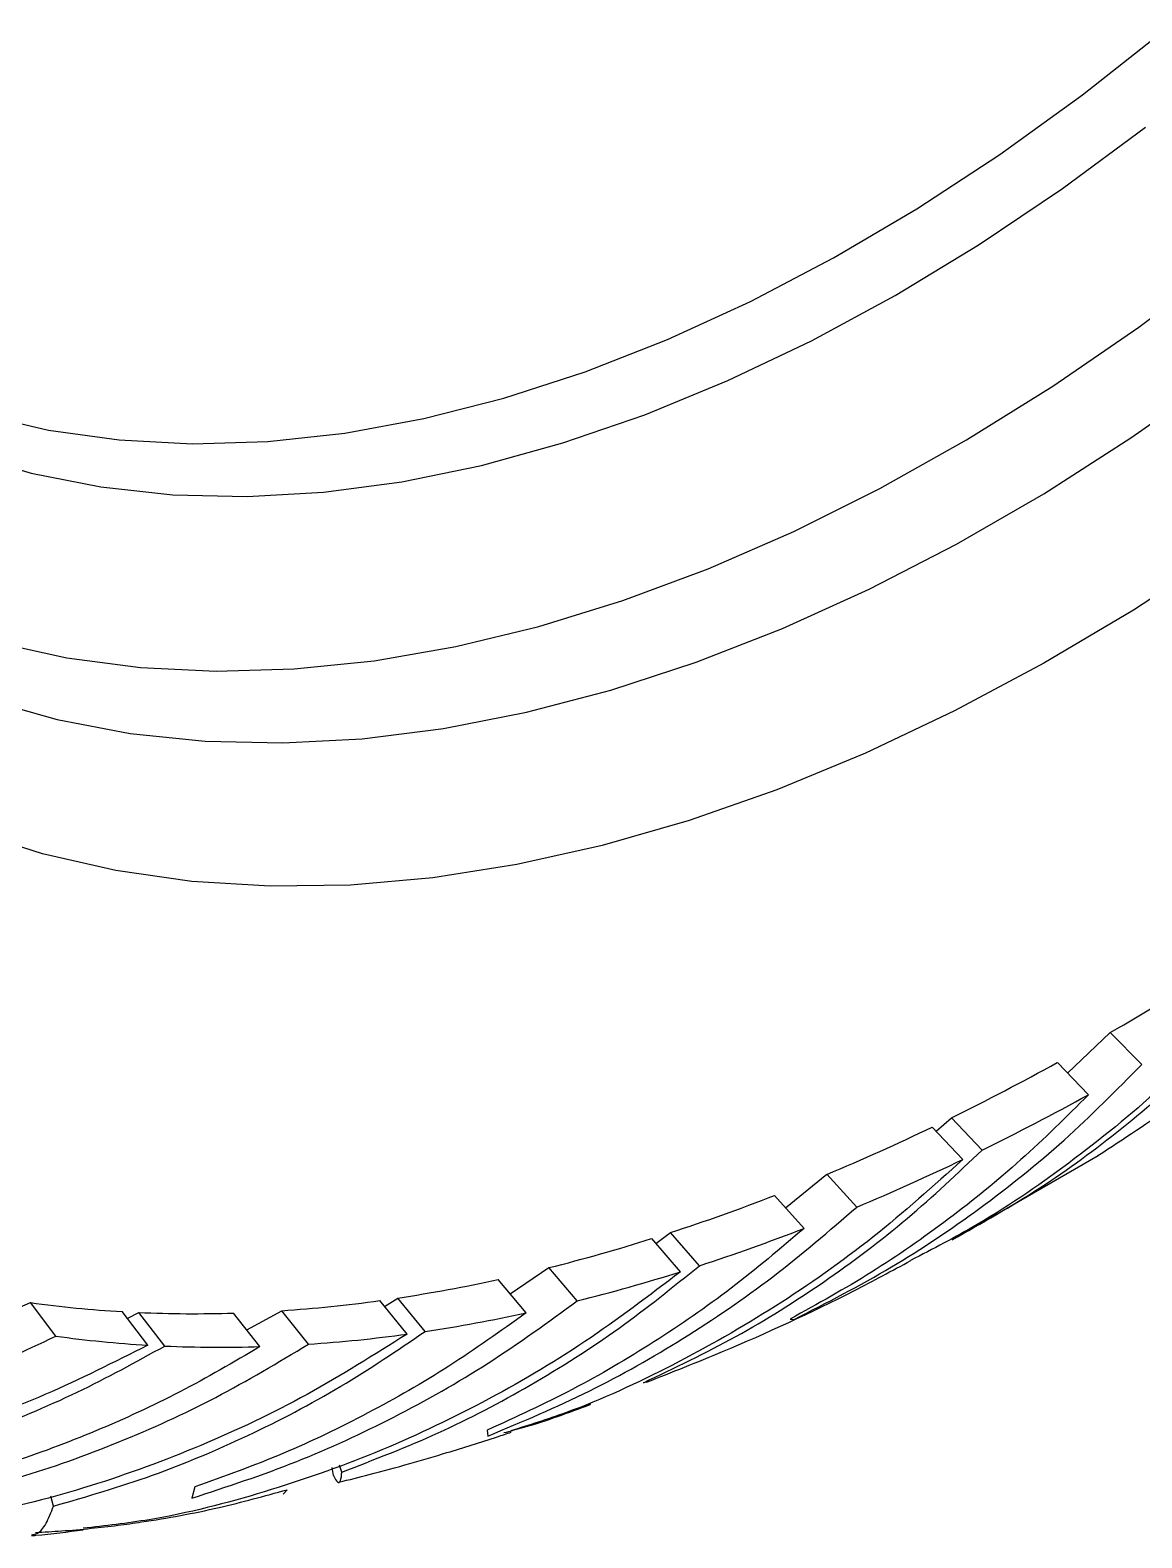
# Model space of a CAD drawing. Header units: millimetres. Extents: x 0 to 597, y 0 to 420.
# Drawn here: x 344.98 to 348.93, y 75.98 to 81.34 of the extents above; entities that cross this region are included whole.
import ezdxf

# ---------------------------------------------------------------- set-up
doc = ezdxf.new("R2010")
doc.units = ezdxf.units.MM

msp = doc.modelspace()

# ---------------------------------------------------------------- linework, layer by layer
at = {"color": 7, "linetype": 'Continuous', "lineweight": 25}
for p, q in [((348.669, 77.6355), (348.8208, 77.7799)), ((348.9329, 77.6664), (348.8208, 77.7799)), ((348.7433, 77.5591), (348.6323, 77.6732)), ((348.2017, 77.429), (348.2556, 77.4771)), ((348.3645, 77.3619), (348.2556, 77.4771)), ((348.296, 77.3287), (348.1876, 77.4441)), ((348.3259, 77.0814), (348.7779, 77.3428)), ((347.6657, 77.1567), (347.8128, 77.2758)), ((347.919, 77.1593), (347.8128, 77.2758)), ((347.7314, 77.0837), (347.6263, 77.2006)), ((347.2045, 77.0295), (347.2559, 77.0684)), ((347.3589, 76.9508), (347.2559, 77.0684)), ((347.2918, 76.9293), (347.1893, 77.0471)), ((346.6861, 76.8505), (346.8239, 76.944)), ((346.9243, 76.8256), (346.8239, 76.944)), ((346.7426, 76.7831), (346.6432, 76.9017)), ((346.239, 76.8063), (346.2862, 76.836)), ((346.3835, 76.717), (346.2862, 76.836)), ((344.874, 76.7741), (344.98, 76.8197)), ((345.0696, 76.7005), (344.98, 76.8197)), ((345.397, 76.6683), (345.3054, 76.7876)), ((345.3239, 76.7635), (345.3654, 76.7846)), ((345.4573, 76.6652), (345.3654, 76.7846)), ((345.7959, 76.6631), (345.702, 76.7825)), ((345.7493, 76.7223), (345.8735, 76.7909)), ((345.9684, 76.6716), (345.8735, 76.7909)), ((346.3192, 76.7078), (346.2223, 76.8268)), ((347.6822, 76.7613), (347.6962, 76.7601)), ((347.1705, 76.5362), (347.1597, 76.5349)), ((346.9113, 76.4376), (346.9719, 76.4602)), ((346.9708, 76.4573), (346.9719, 76.4603)), ((346.6046, 76.3662), (346.6065, 76.3451)), ((346.0569, 76.2047), (346.0523, 76.2332)), ((346.0873, 76.2171), (346.0788, 76.2414)), ((345.5647, 76.1639), (345.5532, 76.1241)), ((345.8921, 76.1539), (345.8782, 76.1383)), ((345.0617, 76.0958), (345.0517, 76.1318))]:
    msp.add_line(p, q, dxfattribs=at)
at = {"color": 7, "linetype": 'Continuous', "lineweight": 25, "flags": 128}
for points in [[(344.8013, 79.9791), (345.0438, 79.9225), (345.2955, 79.8875), (345.5557, 79.874), (345.8234, 79.8822), (346.098, 79.912), (346.3783, 79.9634), (346.6637, 80.0361), (346.9531, 80.1299), (347.2456, 80.2446), (347.5403, 80.3797), (347.8362, 80.5348), (348.1324, 80.7095), (348.428, 80.9031), (348.722, 81.1151), (349.0135, 81.3448)], [(344.7445, 79.8405), (344.9822, 79.7698), (345.2297, 79.7205), (345.4861, 79.6927), (345.7506, 79.6865), (346.0224, 79.7018), (346.3007, 79.7387), (346.5845, 79.797), (346.873, 79.8766), (347.1653, 79.9771), (347.4605, 80.0984), (347.7575, 80.2399), (348.0556, 80.4013), (348.3537, 80.582), (348.6509, 80.7815), (348.9463, 80.9992)], [(344.8556, 79.1688), (345.1085, 79.113), (345.3704, 79.0783), (345.6405, 79.0649), (345.9181, 79.0729), (346.2024, 79.1021), (346.4925, 79.1525), (346.7877, 79.2239), (347.087, 79.3163), (347.3897, 79.4291), (347.6948, 79.5623), (348.0014, 79.7153), (348.3088, 79.8878), (348.6159, 80.0791), (348.9219, 80.2889), (349.2259, 80.5165)], [(344.8255, 78.9629), (345.0749, 78.8929), (345.3337, 78.844), (345.6013, 78.8163), (345.877, 78.81), (346.1599, 78.8251), (346.4492, 78.8614), (346.7441, 78.9189), (347.0438, 78.9975), (347.3474, 79.097), (347.6541, 79.2169), (347.963, 79.3571), (348.2732, 79.517), (348.5839, 79.6963), (348.8941, 79.8945), (349.203, 80.1109)], [(349.2202, 79.4898), (348.9027, 79.2823), (348.5845, 79.0934), (348.2666, 78.9237), (347.9497, 78.7737), (347.6346, 78.6437), (347.3224, 78.5341), (347.0137, 78.4452), (346.7095, 78.3772), (346.4106, 78.3303), (346.1176, 78.3047), (345.8316, 78.3005), (345.5531, 78.3175), (345.283, 78.3558), (345.022, 78.4153), (344.7708, 78.4958)]]:
    msp.add_lwpolyline(points, dxfattribs=at)
at = {"color": 7, "linetype": 'Continuous', "lineweight": 25}
for centre, radius, start, end in [((343.7447, 86.5124), 10.1006, 300.16908, 302.67482), ((344.304, 85.5263), 8.9668, 296.14791, 298.8614), ((344.3949, 85.4483), 9.0082, 296.14566, 298.86249), ((344.6664, 84.7822), 8.1392, 292.74143, 295.63395), ((344.7694, 84.6754), 8.1493, 292.7358, 295.64167), ((345.0469, 83.8438), 7.1264, 288.05798, 291.2203), ((345.1435, 83.7474), 7.1486, 288.05331, 291.22424), ((345.2706, 83.1456), 6.3932, 284.06117, 287.46385), ((345.4531, 82.3661), 5.5925, 278.5675, 282.2866), ((345.3552, 83.0871), 6.4552, 284.06864, 287.45841), ((345.5427, 80.8712), 4.0905, 262.0926, 266.6747), ((345.5615, 81.2445), 4.4643, 267.4822, 271.8028), ((345.5315, 81.8265), 5.0472, 273.885, 277.8663), ((345.543, 82.2927), 5.6387, 278.5725, 282.2826), ((345.6355, 80.773), 4.1116, 262.0888, 266.6741), ((345.6251, 81.729), 5.069, 273.8833, 277.8707), ((345.6545, 81.1491), 4.4882, 267.4824, 271.8051)]:
    msp.add_arc(centre, radius, start, end, dxfattribs=at)
for points, knots in [([(349.7584, 78.2001), (349.687, 78.1172), (349.5441, 77.9515), (349.3054, 77.7271), (349.0514, 77.5202), (348.8683, 77.4011), (348.7768, 77.3416)], [0, 0, 0, 0, 0.249914, 0.499817, 0.749987, 1, 1, 1, 1]), ([(348.258, 77.0429), (348.3633, 77.1024), (348.5734, 77.2212), (348.8666, 77.4377), (349.1392, 77.6754), (349.3013, 77.8546), (349.3806, 77.9424)], [0, 0, 0, 0, 0.250637, 0.500173, 0.755313, 1, 1, 1, 1]), ([(349.3121, 77.898), (349.2158, 77.7967), (349.0227, 77.5934), (348.6976, 77.3278), (348.3938, 77.1162), (348.1901, 77.0108), (348.1103, 76.9695)], [0, 0, 0, 0, 0.273959, 0.549532, 0.823636, 1, 1, 1, 1]), ([(347.6962, 76.7601), (347.813, 76.8198), (348.042, 76.9369), (348.3616, 77.1532), (348.6613, 77.3921), (348.8424, 77.575), (348.9329, 77.6664)], [0, 0, 0, 0, 0.255321, 0.500306, 0.750164, 1, 1, 1, 1]), ([(348.7433, 77.5591), (348.6644, 77.4806), (348.5066, 77.3237), (348.2471, 77.1139), (347.9739, 76.9226), (347.7794, 76.8151), (347.6822, 76.7613)], [0, 0, 0, 0, 0.249911, 0.499812, 0.749982, 1, 1, 1, 1]), ([(348.296, 77.3287), (348.1912, 77.2345), (347.9809, 77.0456), (347.6338, 76.8017), (347.2673, 76.5935), (346.9509, 76.446), (346.753, 76.384), (346.6879, 76.3636)], [0, 0, 0, 0, 0.2232444, 0.4478027, 0.6711649, 0.8918207, 1, 1, 1, 1]), ([(347.1597, 76.5349), (347.2706, 76.5875), (347.4919, 76.6925), (347.805, 76.8902), (348.0993, 77.1105), (348.2773, 77.2792), (348.3645, 77.3619)], [0, 0, 0, 0, 0.250636, 0.500174, 0.75531, 1, 1, 1, 1]), ([(346.6065, 76.3451), (346.7284, 76.3962), (346.9673, 76.4964), (347.3052, 76.6891), (347.6248, 76.9058), (347.8209, 77.0748), (347.919, 77.1593)], [0, 0, 0, 0, 0.255319, 0.500306, 0.750164, 1, 1, 1, 1]), ([(347.7314, 77.0837), (347.6462, 77.0114), (347.4757, 76.8667), (347.1989, 76.6766), (346.9097, 76.5058), (346.7063, 76.4127), (346.6046, 76.3662)], [0, 0, 0, 0, 0.249918, 0.499817, 0.749988, 1, 1, 1, 1]), ([(346.0873, 76.2171), (346.2025, 76.2613), (346.4324, 76.3496), (346.7616, 76.5232), (347.0738, 76.7206), (347.2652, 76.8751), (347.3589, 76.9508)], [0, 0, 0, 0, 0.250636, 0.50017, 0.75531, 1, 1, 1, 1]), ([(347.1706, 76.5361), (347.2609, 76.572), (347.5098, 76.6707), (347.8229, 76.814), (348.044, 76.9329), (348.1108, 76.9688)], [0, 0, 0, 0, 0.284745, 0.78412, 1, 1, 1, 1]), ([(347.2918, 76.9293), (347.1801, 76.8443), (346.9559, 76.6738), (346.5904, 76.4598), (346.2089, 76.2796), (345.8117, 76.1411), (345.4634, 76.0507), (345.2453, 76.0258), (345.1668, 76.0169)], [0, 0, 0, 0, 0.18006, 0.361179, 0.541334, 0.719308, 0.898989, 1, 1, 1, 1]), ([(345.5532, 76.1241), (345.6787, 76.1651), (345.9248, 76.2455), (346.2766, 76.4095), (346.612, 76.5985), (346.8202, 76.7499), (346.9243, 76.8256)], [0, 0, 0, 0, 0.255317, 0.5003, 0.750161, 1, 1, 1, 1]), ([(346.7426, 76.7831), (346.6522, 76.7186), (346.4714, 76.5895), (346.181, 76.4237), (345.8797, 76.2778), (345.6697, 76.2018), (345.5647, 76.1639)], [0, 0, 0, 0, 0.249919, 0.499816, 0.749987, 1, 1, 1, 1]), ([(343.6367, 76.2776), (343.765, 76.2946), (344.0163, 76.3278), (344.3822, 76.4217), (344.735, 76.5417), (344.9581, 76.6476), (345.0696, 76.7005)], [0, 0, 0, 0, 0.2553199, 0.500302, 0.7501587, 1, 1, 1, 1]), ([(346.3192, 76.7078), (346.2021, 76.6339), (345.9673, 76.4858), (345.5886, 76.3065), (345.1963, 76.1618), (344.7914, 76.058), (344.3733, 75.9915), (344.0889, 75.9859), (343.9445, 75.9831)], [0, 0, 0, 0, 0.166041, 0.333056, 0.499186, 0.663301, 0.828991, 1, 1, 1, 1]), ([(345.0617, 76.0958), (345.1798, 76.1302), (345.4156, 76.1988), (345.7568, 76.3439), (346.0826, 76.5135), (346.2846, 76.6501), (346.3835, 76.717)], [0, 0, 0, 0, 0.250638, 0.500175, 0.755312, 1, 1, 1, 1]), ([(345.397, 76.6683), (345.2764, 76.6074), (345.0344, 76.4852), (344.6478, 76.3452), (344.2498, 76.2401), (343.8419, 76.1758), (343.4236, 76.1492), (343.1419, 76.17), (342.9989, 76.1806)], [0, 0, 0, 0, 0.166041, 0.333056, 0.499185, 0.6633, 0.828991, 1, 1, 1, 1]), ([(344.1027, 76.1732), (344.2224, 76.1966), (344.4613, 76.2434), (344.81, 76.3556), (345.1451, 76.4931), (345.3547, 76.6087), (345.4573, 76.6652)], [0, 0, 0, 0, 0.250636, 0.500174, 0.75531, 1, 1, 1, 1]), ([(344.5568, 76.1014), (344.6845, 76.131), (344.9347, 76.1889), (345.2959, 76.3198), (345.6424, 76.4764), (345.8597, 76.6066), (345.9684, 76.6716)], [0, 0, 0, 0, 0.255319, 0.500302, 0.750159, 1, 1, 1, 1]), ([(345.7959, 76.6631), (345.7017, 76.6079), (345.5134, 76.4974), (345.2135, 76.36), (344.9039, 76.243), (344.69, 76.1866), (344.583, 76.1583)], [0, 0, 0, 0, 0.249918, 0.499818, 0.749987, 1, 1, 1, 1]), ([(346.6633, 76.3571), (346.6875, 76.3634), (346.792, 76.3905), (346.8931, 76.4283), (346.9708, 76.4573)], [0, 0, 0, 0, 0.23169, 1, 1, 1, 1]), ([(346.077, 76.1811), (346.1129, 76.1899), (346.1974, 76.2108), (346.3258, 76.2462), (346.477, 76.2906), (346.5972, 76.3273), (346.6733, 76.3534), (346.6894, 76.3589)], [0, 0, 0, 0, 0.172395, 0.406353, 0.624012, 0.920247, 1, 1, 1, 1]), ([(346.0569, 76.2047), (346.0623, 76.1951), (346.0729, 76.1761), (346.0837, 76.1814), (346.0861, 76.2053), (346.0873, 76.2171)], [0, 0, 0, 0, 0.339377, 0.672332, 1, 1, 1, 1]), ([(344.9971, 76.0026), (345.028, 76.0041), (345.0942, 76.0075), (345.192, 76.0162), (345.287, 76.027), (345.4393, 76.0481), (345.6414, 76.085), (345.8118, 76.1319), (345.8921, 76.1539)], [0, 0, 0, 0, 0.101998, 0.218679, 0.323738, 0.41724, 0.725559, 1, 1, 1, 1]), ([(344.9832, 75.9942), (344.9903, 75.9949), (345.0084, 75.9968), (345.0356, 76.0298), (345.053, 76.0739), (345.0617, 76.0958)], [0, 0, 0, 0, 0.242396, 0.624229, 1, 1, 1, 1]), ([(344.9834, 75.9912), (344.9884, 75.9915), (345.0516, 75.9961), (345.1119, 76.0044), (345.1674, 76.0121)], [0, 0, 0, 0, 0.0790322, 1, 1, 1, 1])]:
    msp.add_open_spline(points, degree=3, knots=knots, dxfattribs=at)

doc.saveas('drawing.dxf')
